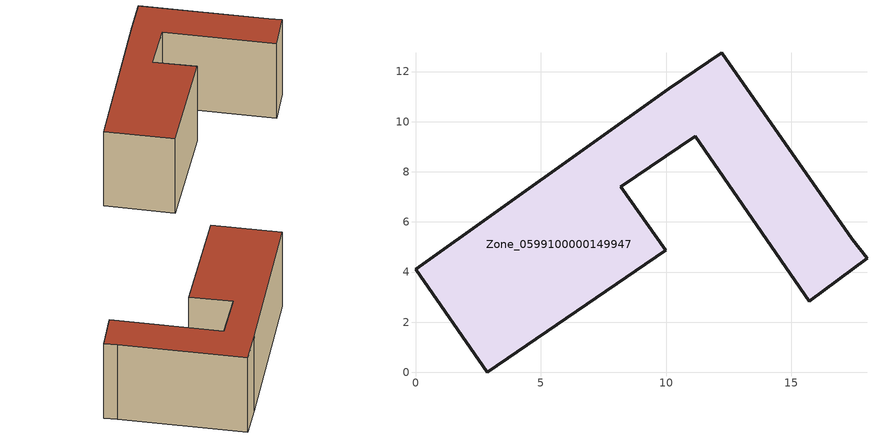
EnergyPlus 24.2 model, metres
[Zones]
Zone_0599100000149947
 floor ground (C_G): 15.71,2.84 11.15,9.42 8.19,7.41 9.99,4.87 2.87,0 0,4.12 10.11,11.31 12.22,12.76 17.42,5.31 18.01,4.54 z0
 wall outside (C_F): 8.19,7.41 11.15,9.42 15.71,2.84 18.01,4.54 17.42,5.31 12.22,12.76 10.11,11.31 0,4.12 2.87,0 9.99,4.87 8.19,7.41 z0:6.31
 roof outside (C_R): 11.15,9.42 15.71,2.84 18.01,4.54 17.42,5.31 12.22,12.76 10.11,11.31 0,4.12 2.87,0 9.99,4.87 8.19,7.41 z6.31
[BUILDING]
Pand.0599100000149947: North Axis=0; Terrain=City; Loads Convergence Tolerance Value=0.04; Temperature Convergence Tolerance Value=0.4; Solar Distribution=FullExterior; Maximum Number of Warmup Days=25; Minimum Number of Warmup Days=1
[Site:Location]
Rotterdam.The.Hague.AP_ZH_NLD Design_Conditions: Latitude=51.96; Longitude=4.45; Time Zone=1; Elevation=-4.5
[SITE:GROUNDTEMPERATURE:BUILDINGSURFACE]
18, 18, 18, 18, 18, 18, 18, 18, 18, 18, 18, 18
[MATERIAL] Thermal Absorptance=0.9; Solar Absorptance=0.7; Visible Absorptance=0.7
Name | Roughness | Thickness | Conductivity | Density | Specific Heat
G.TI.1946 | MediumSmooth | 0.15 | 1 | 540 | 1210
F.TI.1946 | Rough | 0.3 | 0.857143 | 1920 | 840
R.TI.1946 | MediumRough | 0.2 | 0.1 | 1500 | 1000
[CONSTRUCTION]
C_G: G.TI.1946
C_F: F.TI.1946
C_R: R.TI.1946
[ZONE]
Zone_0599100000149947: Type=1; Multiplier=1; Ceiling Height=Autocalculate; Volume=Autocalculate; Floor Area=autocalculate; Part of Total Floor Area=Yes
[ZONEINFILTRATION:DESIGNFLOWRATE]
Infil_Zone_0599100000149947: Zone or ZoneList or Space or SpaceList=Zone_0599100000149947; Schedule=AlwaysOn; Design Flow Rate Calculation Method=Flow/Area; Flow Rate per Floor Area=0.003; Constant Term Coefficient=1; Temperature Term Coefficient=0; Velocity Term Coefficient=0; Velocity Squared Term Coefficient=0
[HVACTEMPLATE:ZONE:IDEALLOADSAIRSYSTEM]
Zone_0599100000149947: Maximum Heating Supply Air Temperature=50; Minimum Cooling Supply Air Temperature=13; Maximum Heating Supply Air Humidity Ratio=0.0156; Minimum Cooling Supply Air Humidity Ratio=0.0077; Heating Limit=NoLimit; Cooling Limit=NoLimit; Dehumidification Control Type=ConstantSensibleHeatRatio; Cooling Sensible Heat Ratio=0.7; Dehumidification Setpoint=60; Humidification Control Type=None; Humidification Setpoint=30; Outdoor Air Method=None; Outdoor Air Flow Rate per Person=0.00944; Outdoor Air Flow Rate per Zone Floor Area=0; Outdoor Air Flow Rate per Zone=0; Demand Controlled Ventilation Type=None; Outdoor Air Economizer Type=NoEconomizer; Heat Recovery Type=None; Sensible Heat Recovery Effectiveness=0.7; Latent Heat Recovery Effectiveness=0.65
[ZONECONTROL:THERMOSTAT]
ThermostatControl_Zone_0599100000149947: Zone or ZoneList=Zone_0599100000149947; Control Type Schedule=DualSetpointControlType; Control 1=Thermostat_Zone_0599100000149947; Temperature Difference Between Cutout And Setpoint=0
[THERMOSTATSETPOINT:DUALSETPOINT]
Thermostat_Zone_0599100000149947: Heating Setpoint Temperature Schedule=HeatingSetpoint_Zone_0599100000149947; Cooling Setpoint Temperature Schedule=CoolingSetpoint_Zone_0599100000149947
[SCHEDULE:COMPACT]
HeatingSetpoint_Zone_0599100000149947: Through: 12/31, For: AllDays, Until: 24:00, 21
CoolingSetpoint_Zone_0599100000149947: Through: 12/31, For: AllDays, Until: 24:00, 24
DualSetpointControlType: Through: 12/31, For: AllDays, Until: 24:00, 4
AlwaysOn: Through: 12/31, For: AllDays, Until: 24:00, 1
